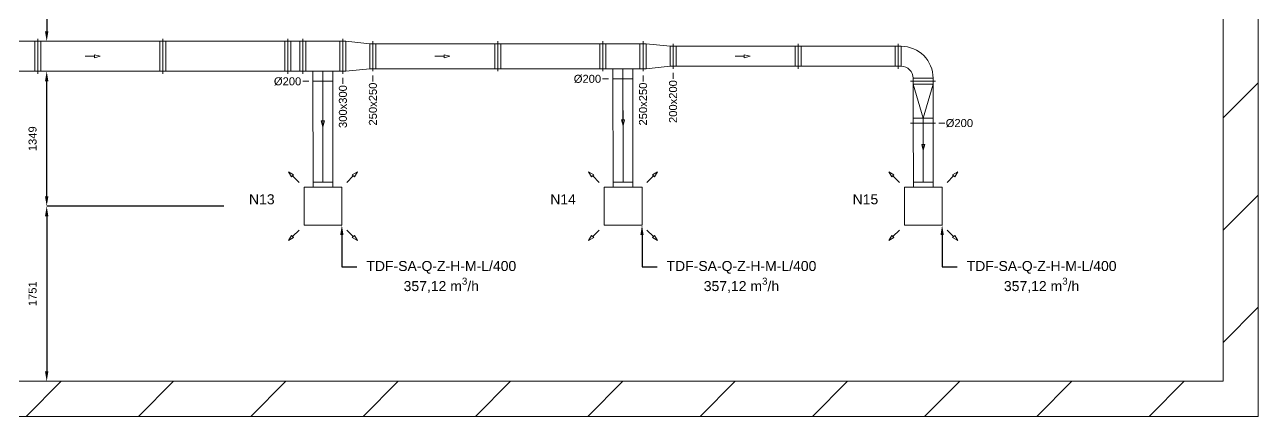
# Model space of a CAD drawing. Header units: millimetres. Extents: x 59762 to 60194, y -87842 to -87548.
# Drawn here: x 59960.09 to 59972.42, y -87761.27 to -87757.35 of the extents above; entities that cross this region are included whole.
import ezdxf
from ezdxf import colors
from ezdxf.entities.mleader import LeaderData, LeaderLine
from ezdxf.math import Vec2, Vec3

# ---------------------------------------------------------------- set-up
doc = ezdxf.new("R2010")
doc.units = ezdxf.units.MM
doc.linetypes.add('JIS_02_1.2', pattern=[2.5, 1.25, -1.25])
doc.linetypes.add('KRESKAKROPKA', pattern=[25.4, 12.7, -6.35, 0, -6.35])
for name, color, linetype, lineweight in [('instalacja nawiewna', 150, 'Continuous', 20), ('kanały', 7, 'Continuous', 20), ('nawi. strzałki', 150, 'Continuous', 20), ('Nawiew opis', 150, 'Continuous', 20), ('wymiary', 7, 'Continuous', 13)]:
    doc.layers.add(name, color=color, linetype=linetype, lineweight=lineweight)
doc.layers.add('osie', color=7, linetype='JIS_02_1.2', lineweight=5, transparency=0.7)
doc.layers.add('podkład', color=7, linetype='Continuous', lineweight=13, transparency=0.7)
doc.styles.add('styl1', font='arial.ttf', dxfattribs={"height": 0.08})
doc.linetypes.add('ZYGZAK', pattern='A,0.00254,-5.08,[131,ltypeshp.shx,S=5.08,R=0,X=-5.08,Y=0],-10.16,[131,ltypeshp.shx,S=5.08,R=180,X=5.08,Y=0],-5.08', length=20.32254)
doc.dimstyles.new('Kopia Opisowy', dxfattribs={"dimscale": 0, "dimtxt": 0.08, "dimasz": 0.1, "dimexe": 0, "dimexo": 0.2, "dimgap": 0.1, "dimtad": 1, "dimlfac": 1000, "dimtxsty": 'styl1', "dimcen": 2.5, "dimadec": 0, "dimazin": 0, "dimtfac": 1, "dimtmove": 0, "dimatfit": 3, "dimfxl": 1, "dimarcsym": 0})

# ---------------------------------------------------------------- blocks, each defined once
blk = doc.blocks.new('*D27')
at = {"layer": 'Defpoints', "color": 0, "transparency": 16777216}
for p in [(59960.311, -87754.868), (59960.311, -87757.518), (59960.311, -87757.518)]:
    blk.add_point(p, dxfattribs=at)
at = {"layer": 'wymiary', "color": 0, "lineweight": -2, "transparency": 16777216}
blk.add_line((59960.311, -87754.968), (59960.311, -87757.418), dxfattribs=at)
at = {"layer": 'wymiary', "color": 0, "transparency": 16777216}
for points in [[(59960.294, -87754.968), (59960.328, -87754.968), (59960.311, -87754.868)], [(59960.294, -87757.418), (59960.328, -87757.418), (59960.311, -87757.518)]]:
    blk.add_solid(points, dxfattribs=at)
at = {"layer": 'wymiary', "color": 0, "transparency": 16777216, "insert": (59960.17, -87756.193), "char_height": 0.08, "attachment_point": 5, "rotation": 90, "style": 'styl1'}
blk.add_mtext('2650', dxfattribs=at)
blk = doc.blocks.new('*D28')
at = {"layer": 'Defpoints', "color": 0, "transparency": 16777216}
for p in [(59960.311, -87757.818), (59960.311, -87757.818), (59960.311, -87759.167)]:
    blk.add_point(p, dxfattribs=at)
at = {"layer": 'wymiary', "color": 0, "lineweight": -2, "transparency": 16777216}
blk.add_line((59960.311, -87759.067), (59960.311, -87757.918), dxfattribs=at)
at = {"layer": 'wymiary', "color": 0, "transparency": 16777216}
for points in [[(59960.294, -87757.918), (59960.328, -87757.918), (59960.311, -87757.818)], [(59960.294, -87759.067), (59960.328, -87759.067), (59960.311, -87759.167)]]:
    blk.add_solid(points, dxfattribs=at)
at = {"layer": 'wymiary', "color": 0, "transparency": 16777216, "insert": (59960.17, -87758.492), "char_height": 0.08, "attachment_point": 5, "rotation": 90, "style": 'styl1'}
blk.add_mtext('1349', dxfattribs=at)
blk = doc.blocks.new('*D29')
at = {"layer": 'Defpoints', "color": 0, "transparency": 16777216}
for p in [(59962.883, -87759.167), (59960.311, -87760.918), (59960.311, -87760.918)]:
    blk.add_point(p, dxfattribs=at)
at = {"layer": 'wymiary', "color": 0, "lineweight": -2, "transparency": 16777216}
for p, q in [((59962.083, -87759.167), (59960.311, -87759.167)), ((59960.311, -87759.267), (59960.311, -87760.818))]:
    blk.add_line(p, q, dxfattribs=at)
at = {"layer": 'wymiary', "color": 0, "transparency": 16777216}
for points in [[(59960.294, -87759.267), (59960.328, -87759.267), (59960.311, -87759.167)], [(59960.294, -87760.818), (59960.328, -87760.818), (59960.311, -87760.918)]]:
    blk.add_solid(points, dxfattribs=at)
at = {"layer": 'wymiary', "color": 0, "transparency": 16777216, "insert": (59960.17, -87760.042), "char_height": 0.08, "attachment_point": 5, "rotation": 90, "style": 'styl1'}
blk.add_mtext('1751', dxfattribs=at)

msp = doc.modelspace()

# ---------------------------------------------------------------- hatches: boundary and pattern name
at = {"layer": 'podkład'}
h = msp.add_hatch(dxfattribs=at)
h.set_pattern_fill('ANSI31', color=256, scale=0.25)
h.set_pattern_definition([(45, (56984.5771, -93754.1623), (-0.56126601, 0.56126601), [])])
h.paths.add_polyline_path([(59941.720847, -87739.567651), (59941.720847, -87761.267651), (59972.420847, -87761.267651), (59972.420847, -87739.567651)])
h.paths.add_polyline_path([(59942.070847, -87739.917651), (59953.830847, -87739.917651), (59953.830847, -87752.157651), (59960.310847, -87752.157651), (59960.310847, -87739.917651), (59972.070847, -87739.917651), (59972.070847, -87760.917651), (59942.070847, -87760.917651)], flags=16)
h.paths.add_polyline_path([(59954.070847, -87739.917651), (59960.070847, -87739.917651), (59960.070847, -87751.917651), (59954.070847, -87751.917651)], flags=16)

# ---------------------------------------------------------------- linework, layer by layer
at = {"layer": 'instalacja nawiewna', "color": 7, "ltscale": 20}
for p, q in [((59963.170847, -87758.927651), (59962.972847, -87758.927651)), ((59962.972847, -87758.927651), (59962.972847, -87758.977651)), ((59963.170847, -87758.977651), (59963.170847, -87758.927651)), ((59966.170847, -87758.927651), (59965.972847, -87758.927651)), ((59965.972847, -87758.927651), (59965.972847, -87758.977651)), ((59966.170847, -87758.977651), (59966.170847, -87758.927651)), ((59969.170847, -87758.927651), (59968.972847, -87758.927651)), ((59968.972847, -87758.927651), (59968.972847, -87758.977651)), ((59969.170847, -87758.977651), (59969.170847, -87758.927651))]:
    msp.add_line(p, q, dxfattribs=at)
for points in [[(59962.882847, -87758.977651), (59963.260847, -87758.977651), (59963.260847, -87759.355651), (59962.882847, -87759.355651)], [(59965.882847, -87758.977651), (59966.260847, -87758.977651), (59966.260847, -87759.355651), (59965.882847, -87759.355651)], [(59968.882847, -87758.977651), (59969.260847, -87758.977651), (59969.260847, -87759.355651), (59968.882847, -87759.355651)]]:
    msp.add_lwpolyline(points, close=True, dxfattribs=at)
at = {"layer": 'kanały', "ltscale": 20}
for p, q in [((59958.970847, -87757.517651), (59960.220847, -87757.517651)), ((59960.190847, -87757.517651), (59960.190847, -87757.817651)), ((59960.220847, -87757.517651), (59960.220847, -87757.492651)), ((59960.220847, -87757.517651), (59960.220847, -87757.492651)), ((59960.220847, -87757.517651), (59960.220847, -87757.817651)), ((59960.220847, -87757.517651), (59961.470847, -87757.517651)), ((59960.220847, -87757.517651), (59960.220847, -87757.817651)), ((59960.250847, -87757.517651), (59960.250847, -87757.817651)), ((59961.440847, -87757.517651), (59961.440847, -87757.817651)), ((59961.470847, -87757.517651), (59961.470847, -87757.492651)), ((59961.470847, -87757.517651), (59961.470847, -87757.492651)), ((59961.470847, -87757.517651), (59961.470847, -87757.817651)), ((59961.470847, -87757.517651), (59961.470847, -87757.817651)), ((59961.500847, -87757.517651), (59961.500847, -87757.817651)), ((59958.970847, -87757.817651), (59960.220847, -87757.817651)), ((59960.220847, -87757.842651), (59960.220847, -87757.817651)), ((59960.220847, -87757.817651), (59961.470847, -87757.817651)), ((59960.220847, -87757.842651), (59960.220847, -87757.817651)), ((59961.470847, -87757.842651), (59961.470847, -87757.817651)), ((59961.470847, -87757.842651), (59961.470847, -87757.817651))]:
    msp.add_line(p, q, dxfattribs=at)
at = {"layer": 'kanały', "color": 7, "ltscale": 20}
for p, q in [((59961.470847, -87757.517651), (59962.720847, -87757.517651)), ((59962.690847, -87757.517651), (59962.690847, -87757.817651)), ((59962.720847, -87757.517651), (59962.720847, -87757.492651)), ((59962.720847, -87757.517651), (59962.720847, -87757.492651)), ((59962.720847, -87757.517651), (59962.720847, -87757.817651)), ((59962.720847, -87757.517651), (59962.870847, -87757.517651)), ((59962.720847, -87757.517651), (59962.720847, -87757.817651)), ((59962.750847, -87757.517651), (59962.750847, -87757.817651)), ((59962.840847, -87757.517651), (59962.840847, -87757.817651)), ((59962.870847, -87757.517651), (59962.870847, -87757.492651)), ((59962.870847, -87757.517651), (59962.870847, -87757.492651)), ((59962.870847, -87757.517651), (59963.270847, -87757.517651)), ((59962.870847, -87757.517651), (59962.870847, -87757.817651)), ((59962.870847, -87757.517651), (59962.870847, -87757.817651)), ((59962.900847, -87757.517651), (59962.900847, -87757.817651)), ((59963.240847, -87757.517651), (59963.240847, -87757.817651)), ((59963.270847, -87757.517651), (59963.270847, -87757.492651)), ((59963.270847, -87757.492651), (59963.270847, -87757.517651)), ((59963.270847, -87757.517651), (59963.270847, -87757.817651)), ((59963.270847, -87757.817651), (59963.270847, -87757.517651)), ((59963.300847, -87757.517651), (59963.270847, -87757.517651)), ((59963.300847, -87757.817651), (59963.300847, -87757.517651)), ((59963.300847, -87757.517651), (59963.540847, -87757.542651)), ((59963.570847, -87757.542651), (59963.570847, -87757.517651)), ((59963.570847, -87757.542651), (59963.570847, -87757.517651)), ((59964.820847, -87757.542651), (59964.820847, -87757.517651)), ((59964.820847, -87757.542651), (59964.820847, -87757.517651)), ((59965.870847, -87757.542651), (59965.870847, -87757.517651)), ((59965.870847, -87757.542651), (59965.870847, -87757.517651)), ((59966.270847, -87757.542651), (59966.270847, -87757.517651)), ((59966.270847, -87757.517651), (59966.270847, -87757.542651)), ((59963.540847, -87757.542651), (59963.540847, -87757.792651)), ((59963.570847, -87757.542651), (59963.570847, -87757.792651)), ((59963.570847, -87757.542651), (59964.820847, -87757.542651)), ((59963.570847, -87757.542651), (59963.570847, -87757.792651)), ((59963.600847, -87757.542651), (59963.600847, -87757.792651)), ((59964.790847, -87757.542651), (59964.790847, -87757.792651)), ((59964.820847, -87757.542651), (59964.820847, -87757.792651)), ((59964.820847, -87757.542651), (59965.870847, -87757.542651)), ((59964.820847, -87757.542651), (59964.820847, -87757.792651)), ((59964.850847, -87757.542651), (59964.850847, -87757.792651)), ((59965.840847, -87757.542651), (59965.840847, -87757.792651)), ((59965.870847, -87757.542651), (59966.270847, -87757.542651)), ((59965.870847, -87757.542651), (59965.870847, -87757.792651)), ((59965.870847, -87757.542651), (59965.870847, -87757.792651)), ((59965.900847, -87757.542651), (59965.900847, -87757.792651)), ((59966.240847, -87757.542651), (59966.240847, -87757.792651)), ((59966.270847, -87757.542651), (59966.270847, -87757.792651)), ((59966.270847, -87757.792651), (59966.270847, -87757.542651)), ((59966.300847, -87757.542651), (59966.270847, -87757.542651)), ((59966.300847, -87757.792651), (59966.300847, -87757.542651)), ((59966.300847, -87757.542651), (59966.540847, -87757.567651)), ((59966.540847, -87757.567651), (59966.540847, -87757.767651)), ((59966.570847, -87757.567651), (59966.570847, -87757.542651)), ((59966.570847, -87757.567651), (59966.570847, -87757.542651)), ((59966.570847, -87757.567651), (59966.570847, -87757.767651)), ((59966.570847, -87757.567651), (59967.820847, -87757.567651)), ((59966.570847, -87757.567651), (59966.570847, -87757.767651)), ((59966.600847, -87757.567651), (59966.600847, -87757.767651)), ((59967.790847, -87757.567651), (59967.790847, -87757.767651)), ((59967.820847, -87757.567651), (59967.820847, -87757.542651)), ((59967.820847, -87757.567651), (59967.820847, -87757.542651)), ((59967.820847, -87757.567651), (59967.820847, -87757.767651)), ((59967.820847, -87757.567651), (59968.820847, -87757.567651)), ((59967.820847, -87757.567651), (59967.820847, -87757.767651)), ((59967.850847, -87757.567651), (59967.850847, -87757.767651)), ((59968.790847, -87757.567651), (59968.790847, -87757.767651)), ((59968.820847, -87757.542651), (59968.820847, -87757.567651)), ((59968.820847, -87757.567651), (59968.820847, -87757.542651)), ((59968.820847, -87757.767651), (59968.820847, -87757.567651)), ((59968.850847, -87757.567651), (59968.820847, -87757.567651)), ((59968.820847, -87757.567651), (59968.820847, -87757.767651)), ((59968.850847, -87757.767651), (59968.850847, -87757.567651)), ((59963.570847, -87757.792651), (59963.570847, -87757.767651)), ((59966.300847, -87757.792651), (59966.540847, -87757.767651)), ((59966.570847, -87757.767651), (59966.570847, -87757.742651)), ((59966.570847, -87757.792651), (59966.570847, -87757.767651)), ((59966.570847, -87757.767651), (59967.820847, -87757.767651)), ((59966.570847, -87757.792651), (59966.570847, -87757.767651)), ((59967.820847, -87757.792651), (59967.820847, -87757.767651)), ((59967.820847, -87757.767651), (59968.820847, -87757.767651)), ((59967.820847, -87757.792651), (59967.820847, -87757.767651)), ((59968.820847, -87757.767651), (59968.820847, -87757.792651)), ((59968.820847, -87757.767651), (59968.850847, -87757.767651)), ((59968.820847, -87757.792651), (59968.820847, -87757.767651)), ((59961.470847, -87757.817651), (59962.720847, -87757.817651)), ((59962.720847, -87757.842651), (59962.720847, -87757.817651)), ((59962.720847, -87757.817651), (59962.870847, -87757.817651)), ((59962.720847, -87757.842651), (59962.720847, -87757.817651)), ((59962.870847, -87757.817651), (59963.270847, -87757.817651)), ((59962.870847, -87757.842651), (59962.870847, -87757.817651)), ((59962.870847, -87757.842651), (59962.870847, -87757.817651)), ((59962.970847, -87757.917651), (59962.970847, -87757.817651)), ((59963.170847, -87757.917651), (59963.170847, -87757.817651)), ((59963.270847, -87757.842651), (59963.270847, -87757.817651)), ((59963.270847, -87757.817651), (59963.270847, -87757.842651)), ((59963.300847, -87757.817651), (59963.270847, -87757.817651)), ((59963.300847, -87757.817651), (59963.540847, -87757.792651)), ((59963.570847, -87757.817651), (59963.570847, -87757.792651)), ((59963.570847, -87757.792651), (59964.820847, -87757.792651)), ((59963.570847, -87757.817651), (59963.570847, -87757.792651)), ((59964.820847, -87757.817651), (59964.820847, -87757.792651)), ((59964.820847, -87757.792651), (59965.870847, -87757.792651)), ((59964.820847, -87757.817651), (59964.820847, -87757.792651)), ((59965.870847, -87757.792651), (59966.270847, -87757.792651)), ((59965.870847, -87757.817651), (59965.870847, -87757.792651)), ((59965.870847, -87757.817651), (59965.870847, -87757.792651)), ((59965.970847, -87757.892651), (59965.970847, -87757.792651)), ((59965.970847, -87757.892651), (59966.170847, -87757.892651)), ((59966.170847, -87757.892651), (59966.170847, -87757.792651)), ((59966.270847, -87757.817651), (59966.270847, -87757.792651)), ((59966.270847, -87757.792651), (59966.270847, -87757.817651)), ((59966.300847, -87757.792651), (59966.270847, -87757.792651)), ((59969.170847, -87757.887651), (59968.970847, -87757.887651)), ((59968.970847, -87757.887651), (59968.970847, -87757.917651)), ((59969.170847, -87757.917651), (59969.170847, -87757.887651)), ((59962.970847, -87757.917651), (59963.170847, -87757.917651)), ((59968.945847, -87757.917651), (59968.970847, -87757.917651)), ((59968.970847, -87757.917651), (59968.945847, -87757.917651)), ((59968.970847, -87757.917651), (59969.170847, -87757.917651)), ((59968.970847, -87757.917651), (59968.970847, -87757.947651)), ((59968.970847, -87757.947651), (59969.170847, -87757.947651)), ((59969.170847, -87757.917651), (59969.195847, -87757.917651)), ((59969.195847, -87757.917651), (59969.170847, -87757.917651)), ((59969.170847, -87757.947651), (59969.170847, -87757.917651)), ((59968.945847, -87758.335087), (59968.970847, -87758.335087)), ((59968.970847, -87758.285087), (59968.970847, -87758.335087)), ((59969.170847, -87758.335087), (59968.970847, -87758.335087)), ((59969.170847, -87758.335087), (59969.170847, -87758.285087)), ((59969.170847, -87758.335087), (59969.195847, -87758.335087))]:
    msp.add_line(p, q, dxfattribs=at)
at = {"layer": 'kanały', "color": 7}
for p, q in [((59963.540847, -87757.542651), (59963.570847, -87757.542651)), ((59966.540847, -87757.567651), (59966.570847, -87757.567651)), ((59966.540847, -87757.767651), (59966.570847, -87757.767651)), ((59963.540847, -87757.792651), (59963.570847, -87757.792651)), ((59968.970847, -87757.917651), (59969.170847, -87757.917651)), ((59969.070847, -87758.285087), (59968.970847, -87757.947651)), ((59968.970847, -87758.285087), (59968.970847, -87757.947651)), ((59969.070847, -87758.285087), (59969.170847, -87757.947651)), ((59969.170847, -87758.285087), (59969.170847, -87757.947651)), ((59968.970847, -87758.285087), (59969.170847, -87758.285087))]:
    msp.add_line(p, q, dxfattribs=at)
at = {"layer": 'kanały', "color": 7, "linetype": 'ZYGZAK', "ltscale": 0.1}
for p, q in [((59965.972847, -87758.927651), (59965.970847, -87757.892651)), ((59966.170847, -87758.927651), (59966.170847, -87757.892651)), ((59968.970847, -87757.947651), (59968.970847, -87757.887651)), ((59969.170847, -87757.917651), (59969.170847, -87757.887651)), ((59962.972847, -87758.927651), (59962.970847, -87757.917651)), ((59963.170847, -87758.927651), (59963.170847, -87757.917651)), ((59968.972847, -87758.927651), (59968.970847, -87758.335087)), ((59969.170847, -87758.927651), (59969.170847, -87758.335087))]:
    msp.add_line(p, q, dxfattribs=at)
at = {"layer": 'kanały', "color": 7}
for radius in [0.32, 0.12]:
    msp.add_arc((59968.850847, -87757.887651), radius, 0, 90, dxfattribs=at)
at = {"layer": 'nawi. strzałki', "color": 7, "ltscale": 20}
for p, q in [((59960.845847, -87757.667651), (59960.787892, -87757.652122)), ((59960.787892, -87757.652122), (59960.787892, -87757.68318)), ((59964.340847, -87757.667651), (59964.282892, -87757.652122)), ((59964.282892, -87757.652122), (59964.282892, -87757.68318)), ((59967.340847, -87757.667651), (59967.282892, -87757.652122)), ((59967.282892, -87757.652122), (59967.282892, -87757.68318)), ((59960.695847, -87757.667651), (59960.787892, -87757.667651)), ((59960.845847, -87757.667651), (59960.787892, -87757.68318)), ((59964.190847, -87757.667651), (59964.282892, -87757.667651)), ((59964.340847, -87757.667651), (59964.282892, -87757.68318)), ((59967.190847, -87757.667651), (59967.282892, -87757.667651)), ((59967.340847, -87757.667651), (59967.282892, -87757.68318)), ((59963.071347, -87758.222651), (59963.071347, -87758.314695)), ((59966.071347, -87758.210151), (59966.071347, -87758.302195)), ((59963.071347, -87758.372651), (59963.055818, -87758.314695)), ((59963.086876, -87758.314695), (59963.055818, -87758.314695)), ((59963.071347, -87758.372651), (59963.086876, -87758.314695)), ((59966.071347, -87758.360151), (59966.055818, -87758.302195)), ((59966.086876, -87758.302195), (59966.055818, -87758.302195)), ((59966.071347, -87758.360151), (59966.086876, -87758.302195)), ((59969.071565, -87758.457103), (59969.071565, -87758.549148)), ((59969.071565, -87758.607103), (59969.056036, -87758.549148)), ((59969.087094, -87758.549148), (59969.056036, -87758.549148)), ((59969.071565, -87758.607103), (59969.087094, -87758.549148)), ((59962.727284, -87758.822087), (59962.779245, -87758.852087)), ((59962.727284, -87758.822087), (59962.757284, -87758.874049)), ((59962.757284, -87758.874049), (59962.779245, -87758.852087)), ((59962.83335, -87758.928153), (59962.768264, -87758.863068)), ((59963.310345, -87758.928153), (59963.37543, -87758.863068)), ((59963.416411, -87758.822087), (59963.364449, -87758.852087)), ((59963.364449, -87758.852087), (59963.386411, -87758.874049)), ((59963.416411, -87758.822087), (59963.386411, -87758.874049)), ((59965.727284, -87758.822087), (59965.779245, -87758.852087)), ((59965.727284, -87758.822087), (59965.757284, -87758.874049)), ((59965.757284, -87758.874049), (59965.779245, -87758.852087)), ((59965.83335, -87758.928153), (59965.768264, -87758.863068)), ((59966.310345, -87758.928153), (59966.37543, -87758.863068)), ((59966.416411, -87758.822087), (59966.364449, -87758.852087)), ((59966.364449, -87758.852087), (59966.386411, -87758.874049)), ((59966.416411, -87758.822087), (59966.386411, -87758.874049)), ((59968.727284, -87758.822087), (59968.779245, -87758.852087)), ((59968.727284, -87758.822087), (59968.757284, -87758.874049)), ((59968.757284, -87758.874049), (59968.779245, -87758.852087)), ((59968.83335, -87758.928153), (59968.768264, -87758.863068)), ((59969.310345, -87758.928153), (59969.37543, -87758.863068)), ((59969.416411, -87758.822087), (59969.364449, -87758.852087)), ((59969.364449, -87758.852087), (59969.386411, -87758.874049)), ((59969.416411, -87758.822087), (59969.386411, -87758.874049)), ((59962.727284, -87759.511214), (59962.757284, -87759.459253)), ((59962.727284, -87759.511214), (59962.779245, -87759.481214)), ((59962.779245, -87759.481214), (59962.757284, -87759.459253)), ((59962.83335, -87759.405148), (59962.768264, -87759.470234)), ((59963.310345, -87759.405148), (59963.37543, -87759.470234)), ((59963.386411, -87759.459253), (59963.364449, -87759.481214)), ((59963.416411, -87759.511214), (59963.364449, -87759.481214)), ((59963.416411, -87759.511214), (59963.386411, -87759.459253)), ((59965.727284, -87759.511214), (59965.757284, -87759.459253)), ((59965.727284, -87759.511214), (59965.779245, -87759.481214)), ((59965.779245, -87759.481214), (59965.757284, -87759.459253)), ((59965.83335, -87759.405148), (59965.768264, -87759.470234)), ((59966.310345, -87759.405148), (59966.37543, -87759.470234)), ((59966.386411, -87759.459253), (59966.364449, -87759.481214)), ((59966.416411, -87759.511214), (59966.364449, -87759.481214)), ((59966.416411, -87759.511214), (59966.386411, -87759.459253)), ((59968.727284, -87759.511214), (59968.757284, -87759.459253)), ((59968.727284, -87759.511214), (59968.779245, -87759.481214)), ((59968.779245, -87759.481214), (59968.757284, -87759.459253)), ((59968.83335, -87759.405148), (59968.768264, -87759.470234)), ((59969.310345, -87759.405148), (59969.37543, -87759.470234)), ((59969.386411, -87759.459253), (59969.364449, -87759.481214)), ((59969.416411, -87759.511214), (59969.364449, -87759.481214)), ((59969.416411, -87759.511214), (59969.386411, -87759.459253))]:
    msp.add_line(p, q, dxfattribs=at)
at = {"layer": 'osie', "color": 7, "linetype": 'KRESKAKROPKA', "ltscale": 0.1}
for p, q in [((59963.071847, -87758.927651), (59963.070847, -87757.817651)), ((59966.071847, -87758.927651), (59966.070847, -87757.792651)), ((59969.071847, -87758.927651), (59969.071282, -87758.286556))]:
    msp.add_line(p, q, dxfattribs=at)
at = {"layer": 'osie', "color": 7, "ltscale": 0.01}
msp.add_line((59969.071281, -87758.285087), (59969.07128, -87758.283628), dxfattribs=at)
at = {"layer": 'podkład'}
msp.add_lwpolyline([(59941.720847, -87739.567651), (59972.420847, -87739.567651), (59972.420847, -87761.267651), (59941.720847, -87761.267651)], close=True, dxfattribs=at)
msp.add_lwpolyline([(59960.310847, -87739.917651), (59972.070847, -87739.917651), (59972.070847, -87760.917651), (59942.070847, -87760.917651), (59942.070847, -87739.917651)], dxfattribs=at)
at = {"layer": 'wymiary', "color": 7}
for p, q in [((59963.270847, -87757.943678), (59963.270847, -87757.883323)), ((59963.570847, -87757.918678), (59963.570847, -87757.858323)), ((59965.927038, -87757.892651), (59965.866683, -87757.892651)), ((59966.270847, -87757.918678), (59966.270847, -87757.858323)), ((59966.570847, -87757.893678), (59966.570847, -87757.833323)), ((59962.929829, -87757.917651), (59962.869474, -87757.917651)), ((59969.286558, -87758.335087), (59969.226203, -87758.335087))]:
    msp.add_line(p, q, dxfattribs=at)

# ---------------------------------------------------------------- texts
at = {"layer": 'Nawiew opis', "color": 7, "ltscale": 20, "char_height": 0.1, "attachment_point": 1, "style": 'styl1'}
for s, insert in [('N13', (59962.332789, -87759.047287)), ('N14', (59965.344028, -87759.047287)), ('N15', (59968.36576, -87759.047287))]:
    msp.add_mtext_dynamic_manual_height_columns(s, width=0.2, gutter_width=1, heights=[0], dxfattribs=dict(at, insert=insert))
at = {"layer": 'wymiary', "color": 7, "ltscale": 20, "char_height": 0.08, "attachment_point": 1, "style": 'styl1'}
for insert in [(59962.58184, -87757.877938), (59965.579049, -87757.852938), (59969.296384, -87758.295375)]:
    msp.add_mtext_dynamic_manual_height_columns('%%C200', width=0.44264358, gutter_width=1, heights=[0], dxfattribs=dict(at, insert=insert))
at = {"layer": 'wymiary', "color": 7, "ltscale": 20, "char_height": 0.08, "attachment_point": 1, "rotation": 90, "style": 'styl1'}
for s, insert in [('200x200', (59966.531134, -87758.33488)), ('300x300', (59963.231134, -87758.38488)), ('250x250', (59963.531134, -87758.35988)), ('250x250', (59966.231134, -87758.35988))]:
    msp.add_mtext_dynamic_manual_height_columns(s, width=0.44264358, gutter_width=1, heights=[0], dxfattribs=dict(at, insert=insert))

# ---------------------------------------------------------------- dimensions: what is measured, and where the dimension line sits
at = {"layer": 'wymiary'}
for base, p1, p2, picture, middle in [((59960.310847, -87757.517651), (59960.310847, -87754.867651), (59960.310847, -87757.517651), '*D27', (59960.170001, -87756.192651)), ((59960.310847, -87757.817651), (59960.310847, -87759.166651), (59960.310847, -87757.817651), '*D28', (59960.169974, -87758.492151))]:
    dim = msp.add_linear_dim(base=base, p1=p1, p2=p2, angle=90, dimstyle='Kopia Opisowy', override={"dimscale": 1, "dimse1": 1, "dimse2": 1, "dimtix": 0, "dimtofl": 1, "dimtmove": 0, "dimatfit": 3}, dxfattribs=at)
    dim.commit()
    dim.dimension.update_dxf_attribs({"geometry": picture, "text_midpoint": middle})
at = {"layer": 'wymiary', "color": 7}
dim = msp.add_linear_dim(base=(59960.310847, -87760.917651), p1=(59962.882847, -87759.166651), p2=(59960.310847, -87760.917651), angle=90, dimstyle='Kopia Opisowy', override={"dimscale": 1, "dimexo": 0.8, "dimse1": 0, "dimse2": 1}, dxfattribs=at)
dim.commit()
dim.dimension.update_dxf_attribs({"geometry": '*D29', "text_midpoint": (59960.170001, -87760.042151)})

# ---------------------------------------------------------------- leaders
at = {"layer": 'Nawiew opis', "color": 7, "ltscale": 20}
ml = msp.add_multileader_mtext('Standard', dxfattribs=at)
ml.set_content('\\A1;TDF-SA-Q-Z-H-M-L/400\\P357,12 m{\\H0.7x;\\S3^ ;}/h', color=7, style='styl1')
ml.set_leader_properties()
ml.build(insert=Vec2(0, 0))
ml.multileader.update_dxf_attribs({"dogleg_length": 0.3, "arrow_head_size": 0.1})
ctx = ml.context
ctx.base_point, ctx.char_height, ctx.arrow_head_size, ctx.landing_gap_size, ctx.plane_origin = Vec3(59963.410847, -87759.774545), 0.1, 0.1, 0.1, Vec3(59963.320847, -87759.117651)
ctx.text_align_type = 1
notes = []
notes.append((ctx, [(0, (1, 1, 0), (59963.260847, -87759.774545), (1, 0), 0.15, [(0, [(59963.260847, -87759.355651)], 0, [])])]))
ctx.mtext.insert, ctx.mtext.alignment, ctx.mtext.flow_direction = Vec3(59964.25481, -87759.714654), 2, 5
ml = msp.add_multileader_mtext('Standard', dxfattribs=at)
ml.set_content('\\A1;TDF-SA-Q-Z-H-M-L/400\\P357,12 m{\\H0.7x;\\S3^ ;}/h', color=7, style='styl1')
ml.set_leader_properties()
ml.build(insert=Vec2(0, 0))
ml.multileader.update_dxf_attribs({"dogleg_length": 0.3, "arrow_head_size": 0.1})
ctx = ml.context
ctx.base_point, ctx.char_height, ctx.arrow_head_size, ctx.landing_gap_size, ctx.plane_origin = Vec3(59966.410847, -87759.774545), 0.1, 0.1, 0.1, Vec3(59966.320847, -87759.117651)
ctx.text_align_type = 1
notes.append((ctx, [(0, (1, 1, 0), (59966.260847, -87759.774545), (1, 0), 0.15, [(0, [(59966.260847, -87759.355651)], 0, [])])]))
ctx.mtext.insert, ctx.mtext.alignment, ctx.mtext.flow_direction = Vec3(59967.25481, -87759.714654), 2, 5
ml = msp.add_multileader_mtext('Standard', dxfattribs=at)
ml.set_content('\\A1;TDF-SA-Q-Z-H-M-L/400\\P357,12 m{\\H0.7x;\\S3^ ;}/h', color=7, style='styl1')
ml.set_leader_properties()
ml.build(insert=Vec2(0, 0))
ml.multileader.update_dxf_attribs({"dogleg_length": 0.3, "arrow_head_size": 0.1})
ctx = ml.context
ctx.base_point, ctx.char_height, ctx.arrow_head_size, ctx.landing_gap_size, ctx.plane_origin = Vec3(59969.410847, -87759.774545), 0.1, 0.1, 0.1, Vec3(59969.320847, -87759.117651)
ctx.text_align_type = 1
notes.append((ctx, [(0, (1, 1, 0), (59969.260847, -87759.774545), (1, 0), 0.15, [(0, [(59969.260847, -87759.355651)], 0, [])])]))
ctx.mtext.insert, ctx.mtext.alignment, ctx.mtext.flow_direction = Vec3(59970.25481, -87759.714654), 2, 5
for ctx, leaders in notes:
    for number, flags, end, landing, length, lines in leaders:
        leader = LeaderData()
        leader.index, (leader.has_last_leader_line, leader.has_dogleg_vector, leader.attachment_direction) = number, flags
        leader.last_leader_point, leader.dogleg_vector, leader.dogleg_length = Vec3(end), Vec3(landing), length
        for number, points, colour, breaks in lines:
            line = LeaderLine()
            line.index, line.vertices, line.color, line.breaks = number, Vec3.list(points), colors.encode_raw_color(colour), breaks
            leader.lines.append(line)
        ctx.leaders.append(leader)

doc.saveas('drawing.dxf')
